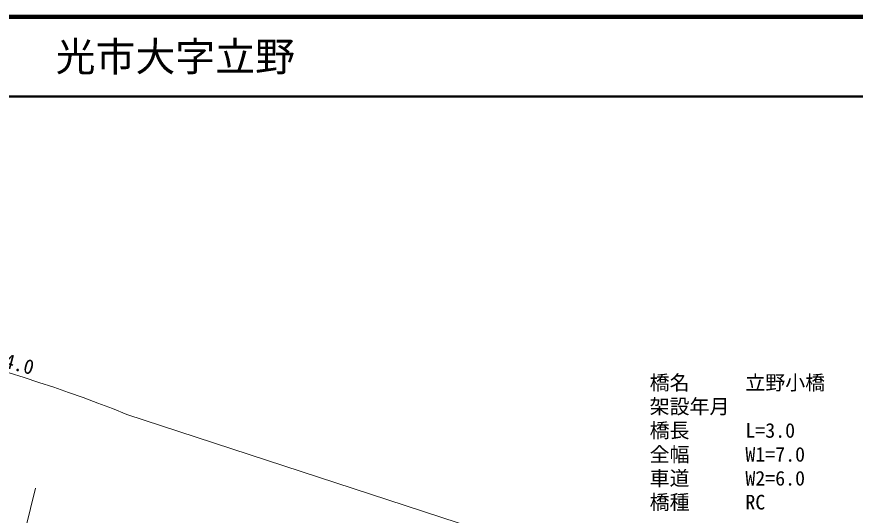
# Model space of a CAD drawing. Units: millimetres, scale not verified. Extents: x 40000 to 680000, y 20000 to 380000.
# Drawn here: x 400150 to 505268, y 317462 to 380000 of the extents above; entities that cross this region are included whole.
import ezdxf
from ezdxf.enums import TextEntityAlignment as Align

# ---------------------------------------------------------------- set-up
doc = ezdxf.new("R2010")
doc.units = ezdxf.units.MM
doc.header["$LTSCALE"] = 1000
for name, color, linetype, lineweight in [('M-BGD', 7, 'Continuous', 13), ('M-STR-HTXT', 7, 'Continuous', 13), ('M-TTL', 2, 'Continuous', 140), ('M-TTL-LINE', 7, 'Continuous', 50)]:
    doc.layers.add(name, color=color, linetype=linetype, lineweight=lineweight)
doc.layers.add('M-BMK-HTXT', color=7, linetype='Continuous')
doc.layers.add('M-TTL-TXT', color=7, linetype='Continuous')
doc.styles.add('ＭＳ ゴシック', font='')
doc.styles.get('ＭＳ ゴシック').set_extended_font_data('MS Gothic')

msp = doc.modelspace()

# ---------------------------------------------------------------- linework, layer by layer
at = {"layer": 'M-BGD'}
msp.add_lwpolyline([(391888, 323062), (390097, 315831), (400609, 313227), (402495, 320842)], dxfattribs=at)
at = {"layer": 'M-STR-HTXT'}
msp.add_line((476020, 309816), (413959, 330121), dxfattribs=at)
msp.add_arc((345239, 158358), 185000, 68.19435, 87.56109, dxfattribs=at)
at = {"layer": 'M-TTL'}
msp.add_line((680000, 380000), (40000, 380000), dxfattribs=at)
at = {"layer": 'M-TTL-LINE'}
msp.add_line((40000, 370000), (680000, 370000), dxfattribs=at)

# ---------------------------------------------------------------- texts
at = {"layer": 'M-BMK-HTXT', "style": 'ＭＳ ゴシック'}
for s, p in [('橋名', (479494, 332636)), ('立野小橋', (491494, 332636)), ('架設年月', (479494, 329636)), ('橋長', (479494, 326636)), ('L=3.0', (491494, 326636)), ('全幅', (479494, 323636)), ('W1=7.0', (491494, 323636)), ('車道', (479494, 320636)), ('W2=6.0', (491494, 320636)), ('橋種', (479494, 317636)), ('RC', (491494, 317636))]:
    msp.add_text(s, height=1833, dxfattribs=at).set_placement(p, align=Align.BOTTOM_LEFT)
at = {"layer": 'M-STR-HTXT', "style": 'ＭＳ ゴシック'}
msp.add_text('側\u3000溝\u3000L=184.0', height=1833, rotation=344.919, dxfattribs=at).set_placement((392839, 336968), align=Align.BOTTOM_CENTER)
at = {"layer": 'M-TTL-TXT', "style": 'ＭＳ ゴシック'}
msp.add_text('光市大字立野', height=3666, dxfattribs=at).set_placement((405024, 375000), align=Align.MIDDLE_LEFT)

doc.saveas('drawing.dxf')
